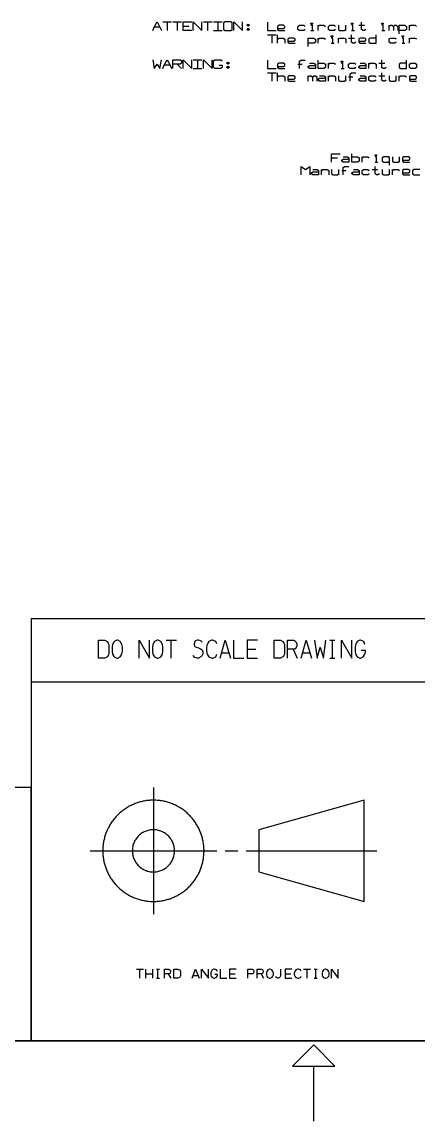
# Model space of a CAD drawing. Extents: x 0 to 1189, y 35 to 806.
# Drawn here: x 499.4 to 628.5, y 35.5 to 393.5 of the extents above; entities that cross this region are included whole.
import ezdxf

# ---------------------------------------------------------------- set-up
doc = ezdxf.new("R2010")
doc.units = 0
doc.layers.add('1', color=1, linetype='CONTINUOUS')

msp = doc.modelspace()

# ---------------------------------------------------------------- linework, layer by layer
at = {"layer": '1'}
for p, q in [((542.03, 390.77), (542.5, 391.82)), ((542.5, 391.82), (543.43, 393.52)), ((544.38, 391.82), (542.5, 391.82)), ((543.43, 393.52), (544.38, 391.82)), ((544.38, 391.82), (544.85, 390.77)), ((545.33, 393.52), (548.15, 393.52)), ((546.73, 393.52), (546.73, 390.77)), ((548.63, 393.52), (551.45, 393.52)), ((550.03, 393.52), (550.03, 390.77)), ((551.93, 390.77), (551.93, 393.52)), ((551.93, 393.52), (554.75, 393.52)), ((551.93, 392.15), (553.8, 392.15)), ((554.75, 390.77), (551.93, 390.77)), ((555.23, 390.77), (555.23, 393.52)), ((555.23, 393.52), (558.05, 390.77)), ((558.05, 390.77), (558.05, 393.52)), ((558.53, 393.52), (561.35, 393.52)), ((559.93, 393.52), (559.93, 390.77)), ((561.83, 393.52), (564.65, 393.52)), ((561.83, 390.77), (564.65, 390.77)), ((563.23, 393.52), (563.23, 390.77)), ((565.6, 393.52), (565.13, 393.2)), ((565.13, 393.2), (565.13, 391.12)), ((565.13, 391.12), (565.6, 390.77)), ((567.48, 393.52), (565.6, 393.52)), ((565.6, 390.77), (567.48, 390.77)), ((567.95, 393.2), (567.48, 393.52)), ((567.48, 390.77), (567.95, 391.12)), ((567.95, 391.12), (567.95, 393.2)), ((568.43, 390.77), (568.43, 393.52)), ((568.43, 393.52), (571.25, 390.77)), ((571.25, 390.77), (571.25, 393.52)), ((572.68, 392.5), (573.15, 392.85)), ((573.15, 392.15), (572.68, 392.5)), ((572.68, 391.12), (573.15, 391.47)), ((573.15, 390.77), (572.68, 391.12)), ((573.15, 392.85), (573.6, 392.5)), ((573.6, 392.5), (573.15, 392.15)), ((573.15, 391.47), (573.6, 391.12)), ((573.6, 391.12), (573.15, 390.77)), ((579.45, 393.47), (579.45, 390.72)), ((579.45, 390.72), (582.3, 390.72)), ((583.23, 392.45), (582.75, 392.1)), ((582.75, 392.1), (582.75, 391.07)), ((582.75, 391.4), (584.65, 391.4)), ((582.75, 391.07), (583.23, 390.72)), ((584.65, 392.45), (583.23, 392.45)), ((583.23, 390.72), (585.13, 390.72)), ((585.13, 392.1), (584.65, 392.45)), ((584.65, 391.4), (585.13, 391.75)), ((585.13, 391.75), (585.13, 392.1)), ((589.35, 392.1), (589.83, 392.45)), ((589.35, 391.07), (589.35, 392.1)), ((589.83, 390.72), (589.35, 391.07)), ((589.83, 392.45), (591.25, 392.45)), ((591.25, 390.72), (589.83, 390.72)), ((591.25, 392.45), (591.73, 392.1)), ((591.73, 391.07), (591.25, 390.72)), ((593.6, 392.77), (593.6, 393.12)), ((593.6, 393.12), (594.08, 393.12)), ((594.08, 392.77), (593.6, 392.77)), ((594.08, 392.45), (593.6, 392.45)), ((593.6, 390.72), (594.55, 390.72)), ((594.08, 393.12), (594.08, 392.77)), ((594.08, 390.72), (594.08, 392.45)), ((595.98, 390.72), (595.98, 392.45)), ((595.98, 392.1), (596.43, 392.45)), ((596.43, 392.45), (597.85, 392.45)), ((597.85, 392.45), (598.33, 392.1)), ((599.28, 392.1), (599.73, 392.45)), ((599.28, 391.07), (599.28, 392.1)), ((599.73, 390.72), (599.28, 391.07)), ((599.73, 392.45), (601.15, 392.45)), ((601.15, 390.72), (599.73, 390.72)), ((601.15, 392.45), (601.63, 392.1)), ((601.63, 391.07), (601.15, 390.72)), ((602.58, 392.45), (602.58, 391.07)), ((602.58, 391.07), (603.03, 390.72)), ((603.03, 390.72), (604.45, 390.72)), ((604.45, 390.72), (604.93, 391.07)), ((604.93, 390.72), (604.93, 392.45)), ((606.8, 392.77), (606.8, 393.12)), ((606.8, 393.12), (607.28, 393.12)), ((607.28, 392.77), (606.8, 392.77)), ((607.28, 392.45), (606.8, 392.45)), ((606.8, 390.72), (607.75, 390.72)), ((607.28, 393.12), (607.28, 392.77)), ((607.28, 390.72), (607.28, 392.45)), ((609.18, 392.45), (611.05, 392.45)), ((610.1, 391.07), (610.1, 393.47)), ((610.58, 390.72), (610.1, 391.07)), ((611.05, 390.72), (610.58, 390.72)), ((611.53, 391.07), (611.05, 390.72)), ((616.7, 392.77), (616.7, 393.12)), ((616.7, 393.12), (617.18, 393.12)), ((617.18, 392.77), (616.7, 392.77)), ((617.18, 392.45), (616.7, 392.45)), ((616.7, 390.72), (617.65, 390.72)), ((617.18, 393.12), (617.18, 392.77)), ((617.18, 390.72), (617.18, 392.45)), ((619.08, 390.72), (619.08, 392.45)), ((619.08, 392.1), (619.55, 392.45)), ((619.55, 392.45), (620, 392.45)), ((620, 392.45), (620.48, 392.1)), ((620.48, 392.1), (620.95, 392.45)), ((620.48, 392.1), (620.48, 390.72)), ((620.95, 392.45), (621.43, 392.45)), ((621.43, 392.45), (621.9, 392.1)), ((621.9, 392.1), (621.9, 390.72)), ((622.38, 389.67), (622.38, 392.45)), ((622.38, 392.45), (624.25, 392.45)), ((624.25, 390.72), (622.38, 390.72)), ((624.25, 392.45), (624.73, 392.1)), ((624.73, 391.07), (624.25, 390.72)), ((624.73, 392.1), (624.73, 391.07)), ((625.68, 390.72), (625.68, 392.45)), ((625.68, 392.1), (626.15, 392.45)), ((626.15, 392.45), (627.55, 392.45)), ((627.55, 392.45), (628.03, 392.1)), ((579.45, 389.35), (582.3, 389.35)), ((580.88, 389.35), (580.88, 386.6)), ((582.75, 386.6), (582.75, 389.35)), ((582.75, 387.97), (583.23, 388.3)), ((583.23, 388.3), (584.65, 388.3)), ((584.65, 388.3), (585.13, 387.97)), ((585.13, 387.97), (585.13, 386.6)), ((586.53, 388.3), (586.05, 387.97)), ((586.05, 387.97), (586.05, 386.92)), ((586.05, 387.27), (587.95, 387.27)), ((586.05, 386.92), (586.53, 386.6)), ((587.95, 388.3), (586.53, 388.3)), ((588.43, 387.97), (587.95, 388.3)), ((587.95, 387.27), (588.43, 387.62)), ((588.43, 387.62), (588.43, 387.97)), ((592.68, 385.55), (592.68, 388.3)), ((592.68, 388.3), (594.55, 388.3)), ((594.55, 388.3), (595.03, 387.97)), ((595.03, 386.92), (594.55, 386.6)), ((595.03, 387.97), (595.03, 386.92)), ((595.98, 386.6), (595.98, 388.3)), ((595.98, 387.97), (596.43, 388.3)), ((596.43, 388.3), (597.85, 388.3)), ((597.85, 388.3), (598.33, 387.97)), ((600.2, 388.65), (600.2, 389)), ((600.2, 389), (600.68, 389)), ((600.68, 388.65), (600.2, 388.65)), ((600.68, 388.3), (600.2, 388.3)), ((600.68, 389), (600.68, 388.65)), ((600.68, 386.6), (600.68, 388.3)), ((602.58, 386.6), (602.58, 388.3)), ((602.58, 387.98), (603.03, 388.3)), ((603.03, 388.3), (604.45, 388.3)), ((604.45, 388.3), (604.93, 387.98)), ((604.93, 387.98), (604.93, 386.6)), ((605.88, 388.3), (607.75, 388.3)), ((606.8, 386.93), (606.8, 389.35)), ((607.28, 386.6), (606.8, 386.93)), ((608.23, 386.93), (607.75, 386.6)), ((609.63, 388.3), (609.18, 387.98)), ((609.18, 387.98), (609.18, 386.93)), ((609.18, 387.28), (611.05, 387.28)), ((609.18, 386.93), (609.63, 386.6)), ((611.05, 388.3), (609.63, 388.3)), ((611.53, 387.98), (611.05, 388.3)), ((611.05, 387.28), (611.53, 387.63)), ((611.53, 387.63), (611.53, 387.98)), ((612.93, 388.3), (612.48, 387.98)), ((612.48, 387.98), (612.48, 386.93)), ((612.48, 386.93), (612.93, 386.6)), ((614.83, 388.3), (612.93, 388.3)), ((614.83, 386.6), (614.83, 389.35)), ((619.08, 387.98), (619.55, 388.3)), ((619.08, 386.93), (619.08, 387.98)), ((619.55, 386.6), (619.08, 386.93)), ((619.55, 388.3), (620.95, 388.3)), ((620.95, 388.3), (621.43, 387.98)), ((621.43, 386.93), (620.95, 386.6)), ((623.3, 388.65), (623.3, 389)), ((623.3, 389), (623.78, 389)), ((623.78, 388.65), (623.3, 388.65)), ((623.78, 388.3), (623.3, 388.3)), ((623.78, 389), (623.78, 388.65)), ((623.78, 386.6), (623.78, 388.3)), ((625.68, 386.6), (625.68, 388.3)), ((625.68, 387.98), (626.15, 388.3)), ((626.15, 388.3), (627.55, 388.3)), ((627.55, 388.3), (628.03, 387.98)), ((586.53, 386.6), (588.43, 386.6)), ((594.55, 386.6), (592.68, 386.6)), ((600.2, 386.6), (601.15, 386.6)), ((607.75, 386.6), (607.28, 386.6)), ((609.63, 386.6), (611.53, 386.6)), ((612.93, 386.6), (614.83, 386.6)), ((620.95, 386.6), (619.55, 386.6)), ((623.3, 386.6), (624.25, 386.6)), ((542.03, 381.15), (542.5, 378.4)), ((542.5, 378.4), (543.43, 379.77)), ((543.43, 379.77), (544.38, 378.4)), ((544.38, 378.4), (544.85, 381.15)), ((545.8, 379.45), (546.73, 381.15)), ((546.73, 381.15), (547.68, 379.45)), ((548.63, 378.4), (548.63, 381.15)), ((548.63, 381.15), (550.98, 381.15)), ((550.98, 379.77), (548.63, 379.77)), ((550.03, 379.77), (551.45, 378.4)), ((550.98, 381.15), (551.45, 380.82)), ((551.45, 380.12), (550.98, 379.77)), ((551.45, 380.82), (551.45, 380.12)), ((551.93, 378.4), (551.93, 381.15)), ((551.93, 381.15), (554.75, 378.4)), ((554.75, 378.4), (554.75, 381.15)), ((555.23, 381.15), (558.05, 381.15)), ((556.63, 381.15), (556.63, 378.4)), ((558.53, 378.4), (558.53, 381.15)), ((558.53, 381.15), (561.35, 378.4)), ((561.35, 378.4), (561.35, 381.15)), ((561.83, 380.82), (562.3, 381.15)), ((561.83, 378.75), (561.83, 380.82)), ((562.3, 381.15), (564.18, 381.15)), ((564.18, 381.15), (564.65, 380.82)), ((566.08, 380.12), (566.53, 380.47)), ((566.53, 379.77), (566.08, 380.12)), ((566.53, 380.47), (567, 380.12)), ((567, 380.12), (566.53, 379.77)), ((579.45, 381.1), (579.45, 378.35)), ((583.23, 380.05), (582.75, 379.73)), ((582.75, 379.73), (582.75, 378.68)), ((584.65, 380.05), (583.23, 380.05)), ((585.13, 379.73), (584.65, 380.05)), ((585.13, 379.38), (585.13, 379.73)), ((589.35, 379.73), (590.78, 379.73)), ((589.83, 380.75), (590.3, 381.1)), ((589.83, 378.35), (589.83, 380.75)), ((590.3, 381.1), (591.73, 381.1)), ((593.13, 380.05), (594.55, 380.05)), ((594.55, 380.05), (595.03, 379.73)), ((595.03, 379.73), (595.03, 378.35)), ((595.98, 378.35), (595.98, 381.1)), ((595.98, 380.05), (597.85, 380.05)), ((597.85, 380.05), (598.33, 379.73)), ((598.33, 379.73), (598.33, 378.68)), ((599.28, 378.35), (599.28, 380.05)), ((599.28, 379.73), (599.73, 380.05)), ((599.73, 380.05), (601.15, 380.05)), ((601.15, 380.05), (601.63, 379.73)), ((603.5, 380.4), (603.5, 380.75)), ((603.5, 380.75), (603.98, 380.75)), ((603.98, 380.4), (603.5, 380.4)), ((603.98, 380.05), (603.5, 380.05)), ((603.98, 380.75), (603.98, 380.4)), ((603.98, 378.35), (603.98, 380.05)), ((605.88, 379.73), (606.33, 380.05)), ((605.88, 378.68), (605.88, 379.73)), ((606.33, 380.05), (607.75, 380.05)), ((607.75, 380.05), (608.23, 379.73)), ((609.63, 380.05), (611.05, 380.05)), ((611.05, 380.05), (611.53, 379.73)), ((611.53, 379.73), (611.53, 378.35)), ((612.48, 378.35), (612.48, 380.05)), ((612.48, 379.73), (612.93, 380.05)), ((612.93, 380.05), (614.35, 380.05)), ((614.35, 380.05), (614.83, 379.73)), ((614.83, 379.73), (614.83, 378.35)), ((615.78, 380.05), (617.65, 380.05)), ((616.7, 378.68), (616.7, 381.1)), ((622.85, 380.05), (622.38, 379.73)), ((622.38, 379.73), (622.38, 378.68)), ((624.73, 380.05), (622.85, 380.05)), ((624.73, 378.35), (624.73, 381.1)), ((625.68, 379.73), (626.15, 380.05)), ((625.68, 378.68), (625.68, 379.73)), ((626.15, 380.05), (627.55, 380.05)), ((627.55, 380.05), (628.03, 379.73)), ((628.03, 379.73), (628.03, 378.68)), ((545.33, 378.4), (545.8, 379.45)), ((547.68, 379.45), (545.8, 379.45)), ((547.68, 379.45), (548.15, 378.4)), ((555.23, 378.4), (558.05, 378.4)), ((562.3, 378.4), (561.83, 378.75)), ((564.18, 378.4), (562.3, 378.4)), ((563.7, 379.45), (564.65, 379.45)), ((564.65, 378.75), (564.18, 378.4)), ((564.65, 379.45), (564.65, 378.75)), ((566.08, 378.75), (566.53, 379.1)), ((566.53, 378.4), (566.08, 378.75)), ((566.53, 379.1), (567, 378.75)), ((567, 378.75), (566.53, 378.4)), ((579.45, 378.35), (582.3, 378.35)), ((579.45, 376.98), (582.3, 376.98)), ((580.88, 376.98), (580.88, 374.23)), ((582.75, 379.03), (584.65, 379.03)), ((582.75, 378.68), (583.23, 378.35)), ((582.75, 374.23), (582.75, 376.98)), ((583.23, 378.35), (585.13, 378.35)), ((584.65, 379.03), (585.13, 379.38)), ((592.68, 379.03), (593.13, 379.38)), ((592.68, 378.68), (592.68, 379.03)), ((593.13, 378.35), (592.68, 378.68)), ((593.13, 379.38), (595.03, 379.38)), ((595.03, 378.35), (593.13, 378.35)), ((597.85, 378.35), (595.98, 378.35)), ((598.33, 378.68), (597.85, 378.35)), ((603.5, 378.35), (604.45, 378.35)), ((606.33, 378.35), (605.88, 378.68)), ((607.75, 378.35), (606.33, 378.35)), ((606.33, 376.63), (606.8, 376.98)), ((606.33, 374.23), (606.33, 376.63)), ((606.8, 376.98), (608.23, 376.98)), ((608.23, 378.68), (607.75, 378.35)), ((609.18, 379.03), (609.63, 379.38)), ((609.18, 378.68), (609.18, 379.03)), ((609.63, 378.35), (609.18, 378.68)), ((609.63, 379.38), (611.53, 379.38)), ((611.53, 378.35), (609.63, 378.35)), ((617.18, 378.35), (616.7, 378.68)), ((616.7, 374.55), (616.7, 376.98)), ((617.65, 378.35), (617.18, 378.35)), ((618.13, 378.68), (617.65, 378.35)), ((622.38, 378.68), (622.85, 378.35)), ((622.85, 378.35), (624.73, 378.35)), ((626.15, 378.35), (625.68, 378.68)), ((627.55, 378.35), (626.15, 378.35)), ((628.03, 378.68), (627.55, 378.35)), ((582.75, 375.6), (583.23, 375.93)), ((583.23, 375.93), (584.65, 375.93)), ((584.65, 375.93), (585.13, 375.6)), ((585.13, 375.6), (585.13, 374.23)), ((586.53, 375.93), (586.05, 375.6)), ((586.05, 375.6), (586.05, 374.55)), ((586.05, 374.9), (587.95, 374.9)), ((586.05, 374.55), (586.53, 374.23)), ((587.95, 375.93), (586.53, 375.93)), ((586.53, 374.23), (588.43, 374.23)), ((588.43, 375.6), (587.95, 375.93)), ((587.95, 374.9), (588.43, 375.25)), ((588.43, 375.25), (588.43, 375.6)), ((592.68, 374.23), (592.68, 375.93)), ((592.68, 375.6), (593.13, 375.93)), ((593.13, 375.93), (593.6, 375.93)), ((593.6, 375.93), (594.08, 375.6)), ((594.08, 375.6), (594.55, 375.93)), ((594.08, 375.6), (594.08, 374.23)), ((594.55, 375.93), (595.03, 375.93)), ((595.03, 375.93), (595.5, 375.6)), ((595.5, 375.6), (595.5, 374.23)), ((595.98, 374.9), (596.43, 375.25)), ((595.98, 374.55), (595.98, 374.9)), ((596.43, 374.23), (595.98, 374.55)), ((596.43, 375.93), (597.85, 375.93)), ((596.43, 375.25), (598.33, 375.25)), ((598.33, 374.23), (596.43, 374.23)), ((597.85, 375.93), (598.33, 375.6)), ((598.33, 375.6), (598.33, 374.23)), ((599.28, 374.23), (599.28, 375.93)), ((599.28, 375.6), (599.73, 375.93)), ((599.73, 375.93), (601.15, 375.93)), ((601.15, 375.93), (601.63, 375.6)), ((601.63, 375.6), (601.63, 374.23)), ((602.58, 375.93), (602.58, 374.55)), ((602.58, 374.55), (603.03, 374.23)), ((603.03, 374.23), (604.45, 374.23)), ((604.45, 374.23), (604.93, 374.55)), ((604.93, 374.23), (604.93, 375.93)), ((605.88, 375.6), (607.28, 375.6)), ((609.18, 374.9), (609.63, 375.25)), ((609.18, 374.55), (609.18, 374.9)), ((609.63, 374.23), (609.18, 374.55)), ((609.63, 375.93), (611.05, 375.93)), ((609.63, 375.25), (611.53, 375.25)), ((611.53, 374.23), (609.63, 374.23)), ((611.05, 375.93), (611.53, 375.6)), ((611.53, 375.6), (611.53, 374.23)), ((612.48, 375.6), (612.93, 375.93)), ((612.48, 374.55), (612.48, 375.6)), ((612.93, 374.23), (612.48, 374.55)), ((612.93, 375.93), (614.35, 375.93)), ((614.35, 374.23), (612.93, 374.23)), ((614.35, 375.93), (614.83, 375.6)), ((614.83, 374.55), (614.35, 374.23)), ((615.78, 375.93), (617.65, 375.93)), ((617.18, 374.23), (616.7, 374.55)), ((617.65, 374.23), (617.18, 374.23)), ((618.13, 374.55), (617.65, 374.23)), ((619.08, 375.93), (619.08, 374.55)), ((619.08, 374.55), (619.55, 374.23)), ((619.55, 374.23), (620.95, 374.23)), ((620.95, 374.23), (621.43, 374.55)), ((621.43, 374.23), (621.43, 375.93)), ((622.38, 374.23), (622.38, 375.93)), ((622.38, 375.6), (622.85, 375.93)), ((622.85, 375.93), (624.25, 375.93)), ((624.25, 375.93), (624.73, 375.6)), ((626.15, 375.93), (625.68, 375.6)), ((625.68, 375.6), (625.68, 374.55)), ((625.68, 374.9), (627.55, 374.9)), ((625.68, 374.55), (626.15, 374.23)), ((627.55, 375.93), (626.15, 375.93)), ((626.15, 374.23), (628.03, 374.23)), ((628.03, 375.6), (627.55, 375.93)), ((627.55, 374.9), (628.03, 375.25)), ((628.03, 375.25), (628.03, 375.6)), ((600.35, 347.85), (600.35, 350.6)), ((600.35, 350.6), (603.17, 350.6)), ((600.35, 349.23), (602.22, 349.23)), ((603.65, 348.55), (604.12, 348.88)), ((603.65, 348.2), (603.65, 348.55)), ((604.12, 347.85), (603.65, 348.2)), ((604.12, 349.58), (605.52, 349.58)), ((604.12, 348.88), (606, 348.88)), ((606, 347.85), (604.12, 347.85)), ((605.52, 349.58), (606, 349.23)), ((606, 349.23), (606, 347.85)), ((606.95, 347.85), (606.95, 350.6)), ((606.95, 349.58), (608.82, 349.58)), ((608.82, 347.85), (606.95, 347.85)), ((608.82, 349.58), (609.3, 349.23)), ((609.3, 348.2), (608.82, 347.85)), ((609.3, 349.23), (609.3, 348.2)), ((610.25, 347.85), (610.25, 349.58)), ((610.25, 349.23), (610.72, 349.58)), ((610.72, 349.58), (612.15, 349.58)), ((612.15, 349.58), (612.6, 349.23)), ((614.5, 349.93), (614.5, 350.25)), ((614.5, 350.25), (614.97, 350.25)), ((614.97, 349.93), (614.5, 349.93)), ((614.97, 349.58), (614.5, 349.58)), ((614.5, 347.85), (615.45, 347.85)), ((614.97, 350.25), (614.97, 349.93)), ((614.97, 347.85), (614.97, 349.58)), ((617.32, 349.58), (616.85, 349.23)), ((616.85, 349.23), (616.85, 348.2)), ((616.85, 348.2), (617.32, 347.85)), ((618.75, 349.58), (617.32, 349.58)), ((617.32, 347.85), (618.75, 347.85)), ((619.2, 349.23), (618.75, 349.58)), ((618.75, 347.85), (619.2, 348.2)), ((619.2, 346.83), (619.2, 349.58)), ((620.15, 349.58), (620.15, 348.2)), ((620.15, 348.2), (620.62, 347.85)), ((620.62, 347.85), (622.05, 347.85)), ((622.05, 347.85), (622.5, 348.2)), ((622.5, 347.85), (622.5, 349.58)), ((623.92, 349.58), (623.45, 349.23)), ((623.45, 349.23), (623.45, 348.2)), ((623.45, 348.55), (625.35, 348.55)), ((623.45, 348.2), (623.92, 347.85)), ((625.35, 349.58), (623.92, 349.58)), ((623.92, 347.85), (625.8, 347.85)), ((625.8, 349.23), (625.35, 349.58)), ((625.35, 348.55), (625.8, 348.88)), ((625.8, 348.88), (625.8, 349.23)), ((590.45, 343.73), (590.45, 346.48)), ((590.45, 346.48), (591.87, 345.45)), ((591.87, 345.45), (593.27, 346.48)), ((593.27, 346.48), (593.27, 343.73)), ((593.75, 344.43), (594.22, 344.75)), ((593.75, 344.08), (593.75, 344.43)), ((594.22, 343.73), (593.75, 344.08)), ((594.22, 345.45), (595.62, 345.45)), ((594.22, 344.75), (596.1, 344.75)), ((596.1, 343.73), (594.22, 343.73)), ((595.62, 345.45), (596.1, 345.1)), ((596.1, 345.1), (596.1, 343.73)), ((597.05, 343.73), (597.05, 345.45)), ((597.05, 345.1), (597.52, 345.45)), ((597.52, 345.45), (598.92, 345.45)), ((598.92, 345.45), (599.4, 345.1)), ((599.4, 345.1), (599.4, 343.73)), ((600.35, 345.45), (600.35, 344.08)), ((600.35, 344.08), (600.82, 343.73)), ((600.82, 343.73), (602.22, 343.73)), ((602.22, 343.73), (602.7, 344.08)), ((602.7, 343.73), (602.7, 345.45)), ((603.65, 345.1), (605.07, 345.1)), ((604.12, 346.13), (604.6, 346.48)), ((604.12, 343.73), (604.12, 346.13)), ((604.6, 346.48), (606, 346.48)), ((606.95, 344.43), (607.42, 344.75)), ((606.95, 344.08), (606.95, 344.43)), ((607.42, 343.73), (606.95, 344.08)), ((607.42, 345.45), (608.82, 345.45)), ((607.42, 344.75), (609.3, 344.75)), ((609.3, 343.73), (607.42, 343.73)), ((608.82, 345.45), (609.3, 345.1)), ((609.3, 345.1), (609.3, 343.73)), ((610.25, 345.1), (610.72, 345.45)), ((610.25, 344.08), (610.25, 345.1)), ((610.72, 343.73), (610.25, 344.08)), ((610.72, 345.45), (612.15, 345.45)), ((612.15, 343.73), (610.72, 343.73)), ((612.15, 345.45), (612.6, 345.1)), ((612.6, 344.08), (612.15, 343.73)), ((613.55, 345.45), (615.45, 345.45)), ((614.5, 344.08), (614.5, 346.48)), ((614.97, 343.73), (614.5, 344.08)), ((615.45, 343.73), (614.97, 343.73)), ((615.9, 344.08), (615.45, 343.73)), ((616.85, 345.45), (616.85, 344.08)), ((616.85, 344.08), (617.32, 343.73)), ((617.32, 343.73), (618.75, 343.73)), ((618.75, 343.73), (619.2, 344.08)), ((619.2, 343.73), (619.2, 345.45)), ((620.15, 343.73), (620.15, 345.45)), ((620.15, 345.1), (620.62, 345.45)), ((620.62, 345.45), (622.05, 345.45)), ((622.05, 345.45), (622.5, 345.1)), ((623.92, 345.45), (623.45, 345.1)), ((623.45, 345.1), (623.45, 344.08)), ((623.45, 344.43), (625.35, 344.43)), ((623.45, 344.08), (623.92, 343.73)), ((625.35, 345.45), (623.92, 345.45)), ((623.92, 343.73), (625.8, 343.73)), ((625.8, 345.1), (625.35, 345.45)), ((625.35, 344.43), (625.8, 344.75)), ((625.8, 344.75), (625.8, 345.1)), ((627.22, 345.45), (626.75, 345.1)), ((626.75, 345.1), (626.75, 344.08)), ((626.75, 344.08), (627.22, 343.73)), ((629.1, 345.45), (627.22, 345.45)), ((627.22, 343.73), (629.1, 343.73)), ((1162.45, 199.13), (502.35, 199.13)), ((502.35, 199.13), (502.35, 61.63)), ((524.38, 186.23), (524.38, 192.1)), ((524.38, 192.1), (526.43, 192.1)), ((526.43, 192.1), (527.2, 191.65)), ((527.2, 191.65), (527.53, 191.2)), ((527.53, 191.2), (527.73, 190.73)), ((527.73, 190.73), (527.73, 187.6)), ((528.88, 190.73), (528.78, 189.83)), ((528.78, 189.83), (528.78, 188.53)), ((529.45, 191.65), (528.88, 190.73)), ((530.3, 192.1), (529.45, 191.65)), ((530.6, 192.1), (530.3, 192.1)), ((531.45, 191.65), (530.6, 192.1)), ((531.98, 190.73), (531.45, 191.65)), ((532.13, 189.83), (531.98, 190.73)), ((532.13, 188.53), (532.13, 189.83)), ((537.58, 186.23), (537.58, 192.1)), ((537.58, 192.1), (540.93, 186.23)), ((540.93, 186.23), (540.93, 192.1)), ((542.08, 190.73), (541.98, 189.83)), ((541.98, 189.83), (541.98, 188.53)), ((542.65, 191.65), (542.08, 190.73)), ((543.5, 192.1), (542.65, 191.65)), ((543.8, 192.1), (543.5, 192.1)), ((544.65, 191.65), (543.8, 192.1)), ((545.18, 190.73), (544.65, 191.65)), ((545.33, 189.83), (545.18, 190.73)), ((545.33, 188.53), (545.33, 189.83)), ((546.38, 192.1), (549.73, 192.1)), ((548.05, 186.23), (548.05, 192.1)), ((555.75, 191.65), (555.55, 190.95)), ((555.55, 190.95), (555.55, 190.5)), ((555.55, 190.5), (555.75, 190.05)), ((555.93, 191.88), (555.75, 191.65)), ((555.75, 190.05), (556.15, 189.83)), ((556.55, 192.1), (555.93, 191.88)), ((556.15, 189.83), (556.93, 189.58)), ((556.93, 192.1), (556.55, 192.1)), ((557.73, 191.88), (556.93, 192.1)), ((558.15, 191.43), (557.73, 191.88)), ((559.75, 190.73), (559.58, 189.83)), ((559.58, 189.83), (559.58, 188.53)), ((560.3, 191.65), (559.75, 190.73)), ((561.25, 192.1), (560.3, 191.65)), ((561.63, 192.1), (561.25, 192.1)), ((562.55, 191.65), (561.63, 192.1)), ((562.93, 190.95), (562.55, 191.65)), ((563.98, 186.23), (565.65, 192.1)), ((565.65, 192.1), (567.33, 186.23)), ((568.38, 192.1), (568.38, 186.23)), ((576.13, 192.1), (572.78, 192.1)), ((572.78, 192.1), (572.78, 186.23)), ((581.58, 186.23), (581.58, 192.1)), ((581.58, 192.1), (583.63, 192.1)), ((583.63, 192.1), (584.4, 191.65)), ((584.4, 191.65), (584.75, 191.2)), ((584.75, 191.2), (584.93, 190.73)), ((584.93, 190.73), (584.93, 187.6)), ((585.98, 186.23), (585.98, 192.1)), ((585.98, 192.1), (588.03, 192.1)), ((588.03, 192.1), (588.38, 191.88)), ((588.38, 191.88), (588.8, 191.43)), ((588.95, 190.28), (588.58, 189.35)), ((588.8, 191.43), (588.95, 190.95)), ((588.95, 190.95), (588.95, 190.28)), ((590.38, 186.23), (592.05, 192.1)), ((592.05, 192.1), (593.73, 186.23)), ((594.78, 192.1), (595.63, 186.23)), ((595.63, 186.23), (596.6, 189.83)), ((596.6, 189.83), (597.65, 186.23)), ((597.65, 186.23), (598.48, 192.1)), ((599.78, 192.1), (601.35, 192.1)), ((600.6, 186.23), (600.6, 192.1)), ((603.58, 186.23), (603.58, 192.1)), ((603.58, 192.1), (606.95, 186.23)), ((606.95, 186.23), (606.95, 192.1)), ((608.1, 190.5), (607.98, 189.83)), ((607.98, 189.83), (607.98, 188.53)), ((608.68, 191.65), (608.1, 190.5)), ((609.5, 192.1), (608.68, 191.65)), ((609.8, 192.1), (609.5, 192.1)), ((610.85, 191.65), (609.8, 192.1)), ((611.18, 190.73), (610.85, 191.65)), ((526.43, 186.23), (524.38, 186.23)), ((527.2, 186.68), (526.43, 186.23)), ((527.53, 187.15), (527.2, 186.68)), ((527.73, 187.6), (527.53, 187.15)), ((528.78, 188.53), (528.88, 187.6)), ((528.88, 187.6), (529.45, 186.68)), ((529.45, 186.68), (530.3, 186.23)), ((530.3, 186.23), (530.6, 186.23)), ((530.6, 186.23), (531.45, 186.68)), ((531.45, 186.68), (531.98, 187.6)), ((531.98, 187.6), (532.13, 188.53)), ((541.98, 188.53), (542.08, 187.6)), ((542.08, 187.6), (542.65, 186.68)), ((542.65, 186.68), (543.5, 186.23)), ((543.5, 186.23), (543.8, 186.23)), ((543.8, 186.23), (544.65, 186.68)), ((544.65, 186.68), (545.18, 187.6)), ((545.18, 187.6), (545.33, 188.53)), ((555.75, 186.45), (555.18, 187.15)), ((556.55, 186.23), (555.75, 186.45)), ((556.93, 186.23), (556.55, 186.23)), ((556.93, 189.58), (557.55, 189.35)), ((557.73, 186.68), (556.93, 186.23)), ((557.55, 189.35), (558.15, 188.98)), ((558.15, 187.15), (557.73, 186.68)), ((558.15, 188.98), (558.35, 188.28)), ((558.35, 187.83), (558.15, 187.15)), ((558.35, 188.28), (558.35, 187.83)), ((559.58, 188.53), (559.75, 187.6)), ((559.75, 187.6), (560.3, 186.68)), ((560.3, 186.68), (561.25, 186.23)), ((561.25, 186.23), (561.63, 186.23)), ((561.63, 186.23), (562.55, 186.68)), ((562.55, 186.68), (562.93, 187.6)), ((564.48, 188.05), (566.83, 188.05)), ((568.38, 186.23), (571.73, 186.23)), ((572.78, 189.2), (575.6, 189.2)), ((572.78, 186.23), (576.13, 186.23)), ((583.63, 186.23), (581.58, 186.23)), ((584.4, 186.68), (583.63, 186.23)), ((584.75, 187.15), (584.4, 186.68)), ((584.93, 187.6), (584.75, 187.15)), ((588.2, 189.2), (585.98, 189.2)), ((587.85, 189.2), (589.15, 186.23)), ((588.58, 189.35), (588.2, 189.2)), ((590.88, 188.05), (593.25, 188.05)), ((599.78, 186.23), (601.35, 186.23)), ((607.98, 188.53), (608.1, 187.6)), ((608.1, 187.6), (608.68, 186.68)), ((608.68, 186.68), (609.5, 186.23)), ((609.5, 186.23), (609.8, 186.23)), ((609.8, 186.23), (610.65, 186.68)), ((611.35, 188.75), (610, 188.75)), ((610.65, 186.68), (611.18, 187.6)), ((611.18, 187.6), (611.35, 188.28)), ((611.35, 188.28), (611.35, 188.75)), ((631.63, 178.5), (502.35, 178.5)), ((502.35, 144.13), (331.83, 144.13)), ((502.35, 61.63), (502.35, 144.13)), ((542.25, 144.13), (542.25, 102.88)), ((538.9, 139.65), (538.58, 139.58)), ((539.25, 139.73), (538.9, 139.65)), ((539.6, 139.78), (539.25, 139.73)), ((539.95, 139.85), (539.6, 139.78)), ((540.3, 139.88), (539.95, 139.85)), ((540.63, 139.93), (540.3, 139.88)), ((540.98, 139.95), (540.63, 139.93)), ((541.33, 139.98), (540.98, 139.95)), ((541.68, 140), (541.33, 139.98)), ((542.03, 140), (541.68, 140)), ((542.38, 140), (542.03, 140)), ((542.73, 140), (542.38, 140)), ((543.08, 139.98), (542.73, 140)), ((543.42, 139.95), (543.08, 139.98)), ((543.77, 139.93), (543.42, 139.95)), ((544.12, 139.9), (543.77, 139.93)), ((544.45, 139.85), (544.12, 139.9)), ((544.8, 139.8), (544.45, 139.85)), ((545.15, 139.75), (544.8, 139.8)), ((545.5, 139.68), (545.15, 139.75)), ((545.82, 139.6), (545.5, 139.68)), ((611, 140), (576.62, 130.38)), ((611, 107), (611, 140)), ((531.75, 136.23), (531.48, 136)), ((532.03, 136.45), (531.75, 136.23)), ((532.3, 136.68), (532.03, 136.45)), ((532.58, 136.88), (532.3, 136.68)), ((532.88, 137.08), (532.58, 136.88)), ((533.15, 137.28), (532.88, 137.08)), ((533.45, 137.45), (533.15, 137.28)), ((533.75, 137.65), (533.45, 137.45)), ((534.05, 137.83), (533.75, 137.65)), ((534.35, 138), (534.05, 137.83)), ((534.65, 138.15), (534.35, 138)), ((534.98, 138.3), (534.65, 138.15)), ((535.28, 138.45), (534.98, 138.3)), ((535.6, 138.6), (535.28, 138.45)), ((535.93, 138.75), (535.6, 138.6)), ((536.25, 138.88), (535.93, 138.75)), ((536.58, 139), (536.25, 138.88)), ((536.9, 139.1), (536.58, 139)), ((537.23, 139.23), (536.9, 139.1)), ((537.55, 139.33), (537.23, 139.23)), ((537.9, 139.43), (537.55, 139.33)), ((538.23, 139.5), (537.9, 139.43)), ((538.58, 139.58), (538.23, 139.5)), ((546.17, 139.53), (545.82, 139.6)), ((546.5, 139.45), (546.17, 139.53)), ((546.85, 139.35), (546.5, 139.45)), ((547.17, 139.25), (546.85, 139.35)), ((547.5, 139.13), (547.17, 139.25)), ((547.85, 139.03), (547.5, 139.13)), ((548.17, 138.9), (547.85, 139.03)), ((548.5, 138.78), (548.17, 138.9)), ((548.8, 138.63), (548.5, 138.78)), ((549.12, 138.5), (548.8, 138.63)), ((549.45, 138.35), (549.12, 138.5)), ((549.75, 138.2), (549.45, 138.35)), ((550.07, 138.03), (549.75, 138.2)), ((550.37, 137.85), (550.07, 138.03)), ((550.67, 137.68), (550.37, 137.85)), ((550.97, 137.5), (550.67, 137.68)), ((551.25, 137.33), (550.97, 137.5)), ((551.55, 137.13), (551.25, 137.33)), ((551.82, 136.93), (551.55, 137.13)), ((552.12, 136.73), (551.82, 136.93)), ((552.4, 136.5), (552.12, 136.73)), ((552.67, 136.3), (552.4, 136.5)), ((552.92, 136.08), (552.67, 136.3)), ((553.2, 135.85), (552.92, 136.08)), ((528.5, 132.63), (528.3, 132.33)), ((528.7, 132.93), (528.5, 132.63)), ((528.9, 133.2), (528.7, 132.93)), ((529.1, 133.48), (528.9, 133.2)), ((529.33, 133.75), (529.1, 133.48)), ((529.53, 134.03), (529.33, 133.75)), ((529.75, 134.3), (529.53, 134.03)), ((530, 134.55), (529.75, 134.3)), ((530.23, 134.8), (530, 134.55)), ((530.48, 135.05), (530.23, 134.8)), ((530.73, 135.3), (530.48, 135.05)), ((530.98, 135.55), (530.73, 135.3)), ((531.23, 135.78), (530.98, 135.55)), ((531.48, 136), (531.23, 135.78)), ((553.45, 135.6), (553.2, 135.85)), ((553.7, 135.38), (553.45, 135.6)), ((553.95, 135.13), (553.7, 135.38)), ((554.2, 134.88), (553.95, 135.13)), ((554.45, 134.63), (554.2, 134.88)), ((554.67, 134.35), (554.45, 134.63)), ((554.9, 134.1), (554.67, 134.35)), ((555.12, 133.83), (554.9, 134.1)), ((555.32, 133.55), (555.12, 133.83)), ((555.55, 133.28), (555.32, 133.55)), ((555.75, 132.98), (555.55, 133.28)), ((555.95, 132.7), (555.75, 132.98)), ((556.12, 132.4), (555.95, 132.7)), ((526.65, 128.9), (526.53, 128.55)), ((526.78, 129.23), (526.65, 128.9)), ((526.88, 129.55), (526.78, 129.23)), ((527.03, 129.88), (526.88, 129.55)), ((527.15, 130.18), (527.03, 129.88)), ((527.3, 130.5), (527.15, 130.18)), ((527.45, 130.83), (527.3, 130.5)), ((527.6, 131.13), (527.45, 130.83)), ((527.78, 131.43), (527.6, 131.13)), ((527.95, 131.75), (527.78, 131.43)), ((528.13, 132.05), (527.95, 131.75)), ((528.3, 132.33), (528.13, 132.05)), ((538.03, 128.93), (537.75, 128.7)), ((538.3, 129.13), (538.03, 128.93)), ((538.6, 129.33), (538.3, 129.13)), ((538.9, 129.5), (538.6, 129.33)), ((539.2, 129.68), (538.9, 129.5)), ((539.53, 129.8), (539.2, 129.68)), ((539.85, 129.95), (539.53, 129.8)), ((540.18, 130.05), (539.85, 129.95)), ((540.5, 130.15), (540.18, 130.05)), ((540.85, 130.23), (540.5, 130.15)), ((541.2, 130.3), (540.85, 130.23)), ((541.55, 130.35), (541.2, 130.3)), ((541.88, 130.38), (541.55, 130.35)), ((542.23, 130.38), (541.88, 130.38)), ((542.58, 130.38), (542.23, 130.38)), ((542.93, 130.35), (542.58, 130.38)), ((543.28, 130.3), (542.93, 130.35)), ((543.62, 130.23), (543.28, 130.3)), ((543.95, 130.15), (543.62, 130.23)), ((544.3, 130.05), (543.95, 130.15)), ((544.62, 129.95), (544.3, 130.05)), ((544.95, 129.83), (544.62, 129.95)), ((545.28, 129.68), (544.95, 129.83)), ((545.58, 129.5), (545.28, 129.68)), ((545.88, 129.33), (545.58, 129.5)), ((546.17, 129.15), (545.88, 129.33)), ((546.45, 128.95), (546.17, 129.15)), ((546.73, 128.73), (546.45, 128.95)), ((556.32, 132.1), (556.12, 132.4)), ((556.5, 131.8), (556.32, 132.1)), ((556.67, 131.5), (556.5, 131.8)), ((556.82, 131.2), (556.67, 131.5)), ((557, 130.9), (556.82, 131.2)), ((557.15, 130.58), (557, 130.9)), ((557.3, 130.25), (557.15, 130.58)), ((557.42, 129.95), (557.3, 130.25)), ((557.57, 129.63), (557.42, 129.95)), ((557.7, 129.3), (557.57, 129.63)), ((557.8, 128.98), (557.7, 129.3)), ((557.92, 128.65), (557.8, 128.98)), ((576.62, 130.38), (576.62, 116.63)), ((525.85, 125.5), (525.83, 125.15)), ((525.9, 125.85), (525.85, 125.5)), ((525.95, 126.2), (525.9, 125.85)), ((526.03, 126.53), (525.95, 126.2)), ((526.1, 126.88), (526.03, 126.53)), ((526.18, 127.23), (526.1, 126.88)), ((526.25, 127.55), (526.18, 127.23)), ((526.33, 127.9), (526.25, 127.55)), ((526.43, 128.23), (526.33, 127.9)), ((526.53, 128.55), (526.43, 128.23)), ((535.68, 125.55), (535.58, 125.2)), ((535.8, 125.88), (535.68, 125.55)), ((535.93, 126.2), (535.8, 125.88)), ((536.08, 126.53), (535.93, 126.2)), ((536.23, 126.83), (536.08, 126.53)), ((536.4, 127.13), (536.23, 126.83)), ((536.6, 127.43), (536.4, 127.13)), ((536.8, 127.7), (536.6, 127.43)), ((537.03, 127.98), (536.8, 127.7)), ((537.25, 128.23), (537.03, 127.98)), ((537.5, 128.48), (537.25, 128.23)), ((537.75, 128.7), (537.5, 128.48)), ((546.98, 128.48), (546.73, 128.73)), ((547.23, 128.25), (546.98, 128.48)), ((547.45, 127.98), (547.23, 128.25)), ((547.67, 127.7), (547.45, 127.98)), ((547.88, 127.43), (547.67, 127.7)), ((548.08, 127.13), (547.88, 127.43)), ((548.25, 126.83), (548.08, 127.13)), ((548.42, 126.53), (548.25, 126.83)), ((548.55, 126.2), (548.42, 126.53)), ((548.7, 125.88), (548.55, 126.2)), ((548.8, 125.55), (548.7, 125.88)), ((548.9, 125.23), (548.8, 125.55)), ((558.02, 128.3), (557.92, 128.65)), ((558.12, 127.98), (558.02, 128.3)), ((558.22, 127.63), (558.12, 127.98)), ((558.3, 127.3), (558.22, 127.63)), ((558.37, 126.95), (558.3, 127.3)), ((558.45, 126.63), (558.37, 126.95)), ((558.5, 126.28), (558.45, 126.63)), ((558.57, 125.93), (558.5, 126.28)), ((558.6, 125.58), (558.57, 125.93)), ((558.65, 125.23), (558.6, 125.58)), ((521.62, 123.5), (562.87, 123.5)), ((525.78, 124.45), (525.75, 124.1)), ((525.75, 124.1), (525.75, 123.75)), ((525.75, 123.75), (525.75, 123.43)), ((525.75, 123.43), (525.75, 123.08)), ((525.75, 123.08), (525.75, 122.73)), ((525.75, 122.73), (525.78, 122.38)), ((525.8, 124.8), (525.78, 124.45)), ((525.78, 122.38), (525.8, 122.03)), ((525.83, 125.15), (525.8, 124.8)), ((525.8, 122.03), (525.85, 121.68)), ((535.4, 124.18), (535.38, 123.83)), ((535.38, 123.83), (535.38, 123.48)), ((535.38, 123.48), (535.38, 123.13)), ((535.38, 123.13), (535.4, 122.78)), ((535.45, 124.53), (535.4, 124.18)), ((535.4, 122.78), (535.45, 122.45)), ((535.5, 124.88), (535.45, 124.53)), ((535.45, 122.45), (535.5, 122.1)), ((535.58, 125.2), (535.5, 124.88)), ((535.5, 122.1), (535.6, 121.75)), ((535.6, 121.75), (535.68, 121.43)), ((548.8, 121.48), (548.9, 121.8)), ((548.97, 124.88), (548.9, 125.23)), ((548.9, 121.8), (548.97, 122.15)), ((549.05, 124.55), (548.97, 124.88)), ((548.97, 122.15), (549.05, 122.5)), ((549.08, 124.2), (549.05, 124.55)), ((549.05, 122.5), (549.07, 122.83)), ((549.07, 122.83), (549.1, 123.18)), ((549.1, 123.85), (549.08, 124.2)), ((549.13, 123.5), (549.1, 123.85)), ((549.1, 123.18), (549.12, 123.5)), ((558.62, 121.58), (558.67, 121.93)), ((558.67, 124.9), (558.65, 125.23)), ((558.7, 124.55), (558.67, 124.9)), ((558.67, 121.93), (558.7, 122.28)), ((558.72, 124.2), (558.7, 124.55)), ((558.7, 122.28), (558.72, 122.63)), ((558.75, 123.85), (558.72, 124.2)), ((558.72, 122.98), (558.75, 123.33)), ((558.72, 122.63), (558.72, 122.98)), ((558.75, 123.5), (558.75, 123.85)), ((558.75, 123.33), (558.75, 123.5)), ((565.62, 123.5), (569.75, 123.5)), ((572.5, 123.5), (615.12, 123.5)), ((525.85, 121.68), (525.88, 121.33)), ((525.88, 121.33), (525.93, 120.98)), ((525.93, 120.98), (526, 120.65)), ((526, 120.65), (526.05, 120.3)), ((526.05, 120.3), (526.13, 119.95)), ((526.13, 119.95), (526.2, 119.63)), ((526.2, 119.63), (526.3, 119.28)), ((526.3, 119.28), (526.38, 118.95)), ((526.38, 118.95), (526.48, 118.6)), ((526.48, 118.6), (526.58, 118.28)), ((526.58, 118.28), (526.7, 117.95)), ((535.68, 121.43), (535.8, 121.1)), ((535.8, 121.1), (535.93, 120.78)), ((535.93, 120.78), (536.08, 120.45)), ((536.08, 120.45), (536.25, 120.15)), ((536.25, 120.15), (536.43, 119.85)), ((536.43, 119.85), (536.6, 119.55)), ((536.6, 119.55), (536.83, 119.28)), ((536.83, 119.28), (537.05, 119)), ((537.05, 119), (537.28, 118.75)), ((537.28, 118.75), (537.53, 118.5)), ((537.53, 118.5), (537.78, 118.28)), ((537.78, 118.28), (538.05, 118.05)), ((546.47, 118.08), (546.75, 118.3)), ((546.75, 118.3), (547, 118.53)), ((547, 118.53), (547.25, 118.78)), ((547.25, 118.78), (547.47, 119.05)), ((547.47, 119.05), (547.7, 119.3)), ((547.7, 119.3), (547.9, 119.6)), ((547.9, 119.6), (548.1, 119.88)), ((548.1, 119.88), (548.27, 120.18)), ((548.27, 120.18), (548.42, 120.5)), ((548.42, 120.5), (548.57, 120.83)), ((548.57, 120.83), (548.7, 121.15)), ((548.7, 121.15), (548.8, 121.48)), ((557.75, 117.85), (557.87, 118.18)), ((557.87, 118.18), (557.97, 118.53)), ((557.97, 118.53), (558.07, 118.85)), ((558.07, 118.85), (558.17, 119.18)), ((558.17, 119.18), (558.25, 119.53)), ((558.25, 119.53), (558.35, 119.85)), ((558.35, 119.85), (558.4, 120.2)), ((558.4, 120.2), (558.47, 120.55)), ((558.47, 120.55), (558.52, 120.9)), ((558.52, 120.9), (558.6, 121.23)), ((558.6, 121.23), (558.62, 121.58)), ((526.7, 117.95), (526.83, 117.63)), ((526.83, 117.63), (526.95, 117.3)), ((526.95, 117.3), (527.08, 116.98)), ((527.08, 116.98), (527.23, 116.65)), ((527.23, 116.65), (527.38, 116.35)), ((527.38, 116.35), (527.53, 116.03)), ((527.53, 116.03), (527.7, 115.73)), ((527.7, 115.73), (527.85, 115.43)), ((527.85, 115.43), (528.03, 115.1)), ((528.03, 115.1), (528.2, 114.83)), ((528.2, 114.83), (528.4, 114.53)), ((538.05, 118.05), (538.33, 117.85)), ((538.33, 117.85), (538.63, 117.65)), ((538.63, 117.65), (538.93, 117.48)), ((538.93, 117.48), (539.23, 117.33)), ((539.23, 117.33), (539.55, 117.18)), ((539.55, 117.18), (539.88, 117.05)), ((539.88, 117.05), (540.2, 116.93)), ((540.2, 116.93), (540.55, 116.83)), ((540.55, 116.83), (540.88, 116.75)), ((540.88, 116.75), (541.23, 116.7)), ((541.23, 116.7), (541.58, 116.65)), ((541.58, 116.65), (541.92, 116.63)), ((541.92, 116.63), (542.27, 116.63)), ((542.27, 116.63), (542.62, 116.63)), ((542.62, 116.63), (542.97, 116.65)), ((542.97, 116.65), (543.3, 116.7)), ((543.3, 116.7), (543.65, 116.78)), ((543.65, 116.78), (544, 116.85)), ((544, 116.85), (544.32, 116.95)), ((544.32, 116.95), (544.65, 117.05)), ((544.65, 117.05), (544.97, 117.2)), ((544.97, 117.2), (545.3, 117.33)), ((545.3, 117.33), (545.6, 117.5)), ((545.6, 117.5), (545.9, 117.68)), ((545.9, 117.68), (546.2, 117.88)), ((546.2, 117.88), (546.47, 118.08)), ((556.02, 114.45), (556.22, 114.73)), ((556.22, 114.73), (556.4, 115.03)), ((556.4, 115.03), (556.57, 115.33)), ((556.57, 115.33), (556.75, 115.63)), ((556.75, 115.63), (556.92, 115.95)), ((556.92, 115.95), (557.07, 116.25)), ((557.07, 116.25), (557.22, 116.58)), ((557.22, 116.58), (557.37, 116.88)), ((557.37, 116.88), (557.5, 117.2)), ((557.5, 117.2), (557.62, 117.53)), ((557.62, 117.53), (557.75, 117.85)), ((576.62, 116.63), (611, 107)), ((528.4, 114.53), (528.6, 114.23)), ((528.6, 114.23), (528.8, 113.95)), ((528.8, 113.95), (529, 113.65)), ((529, 113.65), (529.2, 113.38)), ((529.2, 113.38), (529.43, 113.1)), ((529.43, 113.1), (529.65, 112.85)), ((529.65, 112.85), (529.88, 112.58)), ((529.88, 112.58), (530.1, 112.33)), ((530.1, 112.33), (530.35, 112.08)), ((530.35, 112.08), (530.58, 111.83)), ((530.58, 111.83), (530.83, 111.58)), ((530.83, 111.58), (531.1, 111.33)), ((531.1, 111.33), (531.35, 111.1)), ((531.35, 111.1), (531.63, 110.88)), ((552.8, 110.8), (553.07, 111.05)), ((553.07, 111.05), (553.32, 111.28)), ((553.32, 111.28), (553.57, 111.5)), ((553.57, 111.5), (553.82, 111.75)), ((553.82, 111.75), (554.07, 112)), ((554.07, 112), (554.32, 112.25)), ((554.32, 112.25), (554.55, 112.5)), ((554.55, 112.5), (554.77, 112.78)), ((554.77, 112.78), (555, 113.03)), ((555, 113.03), (555.22, 113.3)), ((555.22, 113.3), (555.42, 113.58)), ((555.42, 113.58), (555.65, 113.88)), ((555.65, 113.88), (555.85, 114.15)), ((555.85, 114.15), (556.02, 114.45)), ((531.63, 110.88), (531.88, 110.65)), ((531.88, 110.65), (532.15, 110.43)), ((532.15, 110.43), (532.43, 110.23)), ((532.43, 110.23), (532.73, 110.03)), ((532.73, 110.03), (533, 109.83)), ((533, 109.83), (533.3, 109.63)), ((533.3, 109.63), (533.6, 109.45)), ((533.6, 109.45), (533.88, 109.28)), ((533.88, 109.28), (534.2, 109.1)), ((534.2, 109.1), (534.5, 108.93)), ((534.5, 108.93), (534.8, 108.78)), ((534.8, 108.78), (535.13, 108.6)), ((535.13, 108.6), (535.43, 108.48)), ((535.43, 108.48), (535.75, 108.33)), ((535.75, 108.33), (536.08, 108.2)), ((536.08, 108.2), (536.4, 108.08)), ((536.4, 108.08), (536.73, 107.95)), ((536.73, 107.95), (537.05, 107.83)), ((537.05, 107.83), (537.4, 107.73)), ((537.4, 107.73), (537.73, 107.63)), ((537.73, 107.63), (538.05, 107.53)), ((538.05, 107.53), (538.4, 107.45)), ((538.4, 107.45), (538.73, 107.38)), ((545.65, 107.35), (546, 107.43)), ((546, 107.43), (546.32, 107.5)), ((546.32, 107.5), (546.67, 107.6)), ((546.67, 107.6), (547, 107.7)), ((547, 107.7), (547.32, 107.8)), ((547.32, 107.8), (547.67, 107.9)), ((547.67, 107.9), (548, 108.03)), ((548, 108.03), (548.32, 108.15)), ((548.32, 108.15), (548.65, 108.28)), ((548.65, 108.28), (548.97, 108.43)), ((548.97, 108.43), (549.27, 108.58)), ((549.27, 108.58), (549.6, 108.73)), ((549.6, 108.73), (549.9, 108.88)), ((549.9, 108.88), (550.2, 109.05)), ((550.2, 109.05), (550.52, 109.23)), ((550.52, 109.23), (550.82, 109.4)), ((550.82, 109.4), (551.1, 109.58)), ((551.1, 109.58), (551.4, 109.78)), ((551.4, 109.78), (551.7, 109.98)), ((551.7, 109.98), (551.97, 110.18)), ((551.97, 110.18), (552.25, 110.38)), ((552.25, 110.38), (552.52, 110.6)), ((552.52, 110.6), (552.8, 110.8)), ((538.73, 107.38), (539.08, 107.3)), ((539.08, 107.3), (539.43, 107.25)), ((539.43, 107.25), (539.78, 107.18)), ((539.78, 107.18), (540.1, 107.13)), ((540.1, 107.13), (540.45, 107.1)), ((540.45, 107.1), (540.8, 107.05)), ((540.8, 107.05), (541.15, 107.03)), ((541.15, 107.03), (541.5, 107)), ((541.5, 107), (541.85, 107)), ((541.85, 107), (542.2, 107)), ((542.2, 107), (542.55, 107)), ((542.55, 107), (542.9, 107)), ((542.9, 107), (543.25, 107.03)), ((543.25, 107.03), (543.57, 107.05)), ((543.57, 107.05), (543.92, 107.08)), ((543.92, 107.08), (544.27, 107.13)), ((544.27, 107.13), (544.62, 107.18)), ((544.62, 107.18), (544.97, 107.23)), ((544.97, 107.23), (545.32, 107.28)), ((545.32, 107.28), (545.65, 107.35)), ((536.75, 84.93), (538.97, 84.93)), ((537.85, 81.98), (537.85, 84.93)), ((539.77, 81.98), (539.77, 84.93)), ((539.77, 83.48), (542, 83.48)), ((542, 84.93), (542, 81.98)), ((543.2, 84.93), (544.25, 84.93)), ((543.72, 81.98), (543.72, 84.93)), ((545.82, 81.98), (545.82, 84.93)), ((545.82, 84.93), (547.2, 84.93)), ((547.3, 83.48), (545.82, 83.48)), ((547.07, 83.48), (547.92, 81.98)), ((547.2, 84.93), (547.42, 84.8)), ((547.55, 83.55), (547.3, 83.48)), ((547.42, 84.8), (547.7, 84.58)), ((547.8, 84), (547.55, 83.55)), ((547.7, 84.58), (547.8, 84.35)), ((547.8, 84.35), (547.8, 84)), ((548.85, 81.98), (548.85, 84.93)), ((548.85, 84.93), (550.22, 84.93)), ((550.22, 84.93), (550.72, 84.68)), ((550.72, 84.68), (550.95, 84.45)), ((550.95, 82.43), (550.72, 82.2)), ((550.95, 84.45), (551.07, 84.23)), ((551.07, 82.65), (550.95, 82.43)), ((551.07, 84.23), (551.07, 82.65)), ((554.9, 81.98), (556.02, 84.93)), ((555.22, 82.9), (556.8, 82.9)), ((556.02, 84.93), (557.12, 81.98)), ((557.92, 81.98), (557.92, 84.93)), ((557.92, 84.93), (560.15, 81.98)), ((560.15, 81.98), (560.15, 84.93)), ((561.02, 84.13), (560.95, 83.78)), ((560.95, 83.78), (560.95, 83.13)), ((560.95, 83.13), (561.02, 82.65)), ((561.4, 84.68), (561.02, 84.13)), ((561.02, 82.65), (561.4, 82.2)), ((561.97, 84.93), (561.4, 84.68)), ((562.17, 84.93), (561.97, 84.93)), ((562.85, 84.68), (562.17, 84.93)), ((563.17, 83.23), (562.3, 83.23)), ((562.72, 82.2), (563.07, 82.65)), ((563.07, 84.23), (562.85, 84.68)), ((563.07, 82.65), (563.17, 83)), ((563.17, 83), (563.17, 83.23)), ((563.97, 84.93), (563.97, 81.98)), ((569.22, 84.93), (567, 84.93)), ((567, 84.93), (567, 81.98)), ((567, 83.48), (568.87, 83.48)), ((573.05, 81.98), (573.05, 84.93)), ((573.05, 84.93), (574.42, 84.93)), ((574.52, 83.48), (573.05, 83.48)), ((574.42, 84.93), (574.65, 84.8)), ((574.77, 83.55), (574.52, 83.48)), ((574.65, 84.8), (574.92, 84.58)), ((575.02, 84), (574.77, 83.55)), ((574.92, 84.58), (575.02, 84.35)), ((575.02, 84.35), (575.02, 84)), ((576.07, 81.98), (576.07, 84.93)), ((576.07, 84.93), (577.45, 84.93)), ((577.55, 83.48), (576.07, 83.48)), ((577.32, 83.48), (578.17, 81.98)), ((577.45, 84.93), (577.67, 84.8)), ((577.8, 83.55), (577.55, 83.48)), ((577.67, 84.8), (577.95, 84.58)), ((578.05, 84), (577.8, 83.55)), ((577.95, 84.58), (578.05, 84.35)), ((578.05, 84.35), (578.05, 84)), ((579.17, 84.23), (579.1, 83.78)), ((579.1, 83.78), (579.1, 83.13)), ((579.1, 83.13), (579.17, 82.65)), ((579.55, 84.68), (579.17, 84.23)), ((579.17, 82.65), (579.55, 82.2)), ((580.12, 84.93), (579.55, 84.68)), ((580.32, 84.93), (580.12, 84.93)), ((580.87, 84.68), (580.32, 84.93)), ((581.22, 84.23), (580.87, 84.68)), ((580.87, 82.2), (581.22, 82.65)), ((581.35, 83.78), (581.22, 84.23)), ((581.22, 82.65), (581.35, 83.13)), ((581.35, 83.13), (581.35, 83.78)), ((582.35, 82.2), (582.12, 82.55)), ((583.57, 82.43), (583.25, 82.1)), ((583.7, 82.65), (583.57, 82.43)), ((583.7, 84.93), (583.7, 82.65)), ((587.4, 84.93), (585.15, 84.93)), ((585.15, 84.93), (585.15, 81.98)), ((585.15, 83.48), (587.02, 83.48)), ((588.3, 84.23), (588.17, 83.78)), ((588.17, 83.78), (588.17, 83.13)), ((588.17, 83.13), (588.3, 82.65)), ((588.65, 84.68), (588.3, 84.23)), ((588.3, 82.65), (588.65, 82.2)), ((589.3, 84.93), (588.65, 84.68)), ((589.55, 84.93), (589.3, 84.93)), ((590.15, 84.68), (589.55, 84.93)), ((590.42, 84.35), (590.15, 84.68)), ((590.15, 82.2), (590.42, 82.65)), ((591.2, 84.93), (593.45, 84.93)), ((592.32, 81.98), (592.32, 84.93)), ((594.62, 84.93), (595.67, 84.93)), ((595.17, 81.98), (595.17, 84.93)), ((597.32, 84.23), (597.25, 83.78)), ((597.25, 83.78), (597.25, 83.13)), ((597.25, 83.13), (597.32, 82.65)), ((597.7, 84.68), (597.32, 84.23)), ((597.32, 82.65), (597.7, 82.2)), ((598.27, 84.93), (597.7, 84.68)), ((598.47, 84.93), (598.27, 84.93)), ((599.02, 84.68), (598.47, 84.93)), ((599.4, 84.23), (599.02, 84.68)), ((599.02, 82.2), (599.4, 82.65)), ((599.5, 83.78), (599.4, 84.23)), ((599.4, 82.65), (599.5, 83.13)), ((599.5, 83.13), (599.5, 83.78)), ((600.27, 81.98), (600.27, 84.93)), ((600.27, 84.93), (602.52, 81.98)), ((602.52, 81.98), (602.52, 84.93)), ((543.2, 81.98), (544.25, 81.98)), ((550.22, 81.98), (548.85, 81.98)), ((550.72, 82.2), (550.22, 81.98)), ((561.4, 82.2), (561.97, 81.98)), ((561.97, 81.98), (562.17, 81.98)), ((562.17, 81.98), (562.72, 82.2)), ((563.97, 81.98), (566.2, 81.98)), ((567, 81.98), (569.22, 81.98)), ((579.55, 82.2), (580.12, 81.98)), ((580.12, 81.98), (580.32, 81.98)), ((580.32, 81.98), (580.87, 82.2)), ((582.77, 81.98), (582.35, 82.2)), ((583.02, 81.98), (582.77, 81.98)), ((583.25, 82.1), (583.02, 81.98)), ((585.15, 81.98), (587.4, 81.98)), ((588.65, 82.2), (589.3, 81.98)), ((589.3, 81.98), (589.55, 81.98)), ((589.55, 81.98), (590.15, 82.2)), ((594.62, 81.98), (595.67, 81.98)), ((597.7, 82.2), (598.27, 81.98)), ((598.27, 81.98), (598.47, 81.98)), ((598.47, 81.98), (599.02, 82.2)), ((1162.45, 61.63), (26.55, 61.63)), ((331.83, 61.63), (502.35, 61.63)), ((502.35, 61.63), (1162.45, 61.63)), ((594.5, 60.25), (587.63, 53.35)), ((601.38, 53.35), (594.5, 60.25)), ((587.63, 53.35), (601.38, 53.35)), ((594.5, 35.48), (594.5, 53.35))]:
    msp.add_line(p, q, dxfattribs=at)

doc.saveas('drawing.dxf')
